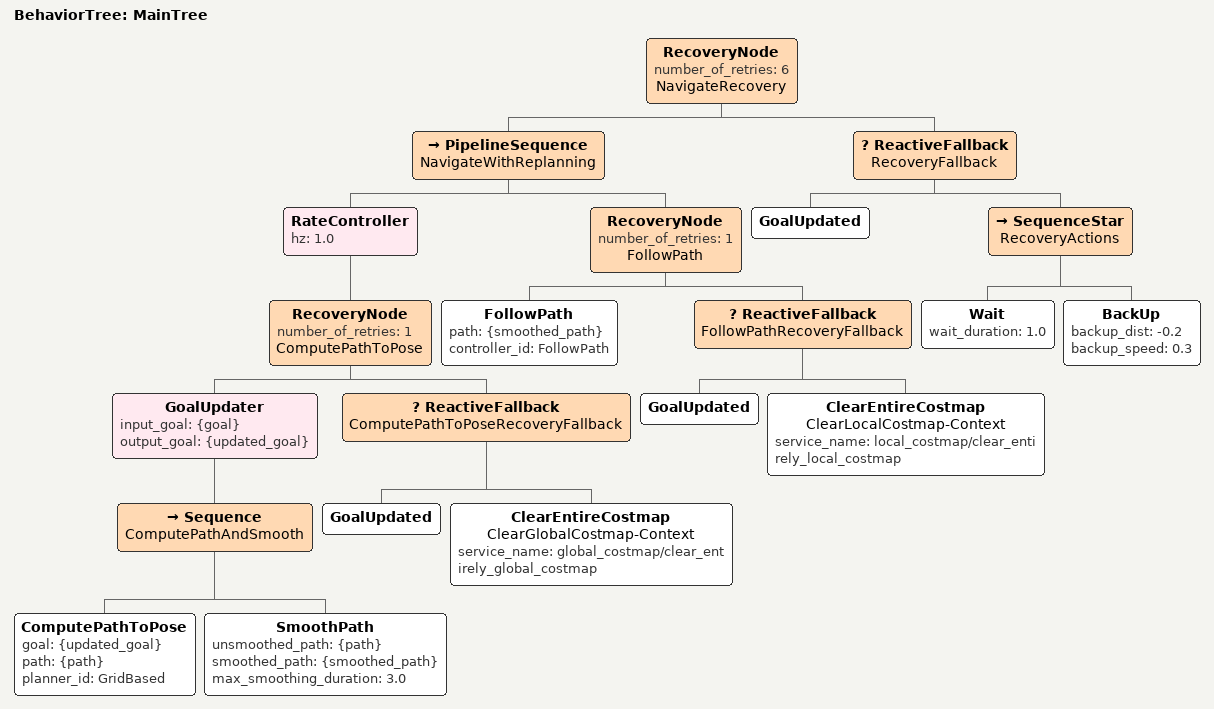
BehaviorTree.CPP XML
<!--
This Behavior Tree replans the global path periodically at 1 Hz and it also has
recovery actions.
-->
<root main_tree_to_execute="MainTree">
    <BehaviorTree ID="MainTree">
        <RecoveryNode number_of_retries="6" name="NavigateRecovery">
            <PipelineSequence name="NavigateWithReplanning">
                <RateController hz="1.0">
                    <RecoveryNode number_of_retries="1" name="ComputePathToPose">
                        <GoalUpdater input_goal="{goal}" output_goal="{updated_goal}">
                            <Sequence name="ComputePathAndSmooth">
                                <ComputePathToPose goal="{updated_goal}" path="{path}" planner_id="GridBased" />
                                <SmoothPath unsmoothed_path="{path}" smoothed_path="{smoothed_path}" max_smoothing_duration="3.0" />
                            </Sequence>
                        </GoalUpdater>
                        <ReactiveFallback name="ComputePathToPoseRecoveryFallback">
                            <GoalUpdated />
                            <ClearEntireCostmap name="ClearGlobalCostmap-Context" service_name="global_costmap/clear_entirely_global_costmap" />
                        </ReactiveFallback>
                    </RecoveryNode>
                </RateController>
                <RecoveryNode number_of_retries="1" name="FollowPath">
                    <FollowPath path="{smoothed_path}" controller_id="FollowPath" />
                    <ReactiveFallback name="FollowPathRecoveryFallback">
                        <GoalUpdated />
                        <ClearEntireCostmap name="ClearLocalCostmap-Context" service_name="local_costmap/clear_entirely_local_costmap" />
                    </ReactiveFallback>
                </RecoveryNode>
            </PipelineSequence>
            <ReactiveFallback name="RecoveryFallback">
                <GoalUpdated />
                <SequenceStar name="RecoveryActions">
                    <Wait wait_duration="1.0" />
                    <BackUp backup_dist="-0.2" backup_speed="0.3" />
                </SequenceStar>
            </ReactiveFallback>
        </RecoveryNode>
    </BehaviorTree>
</root>
